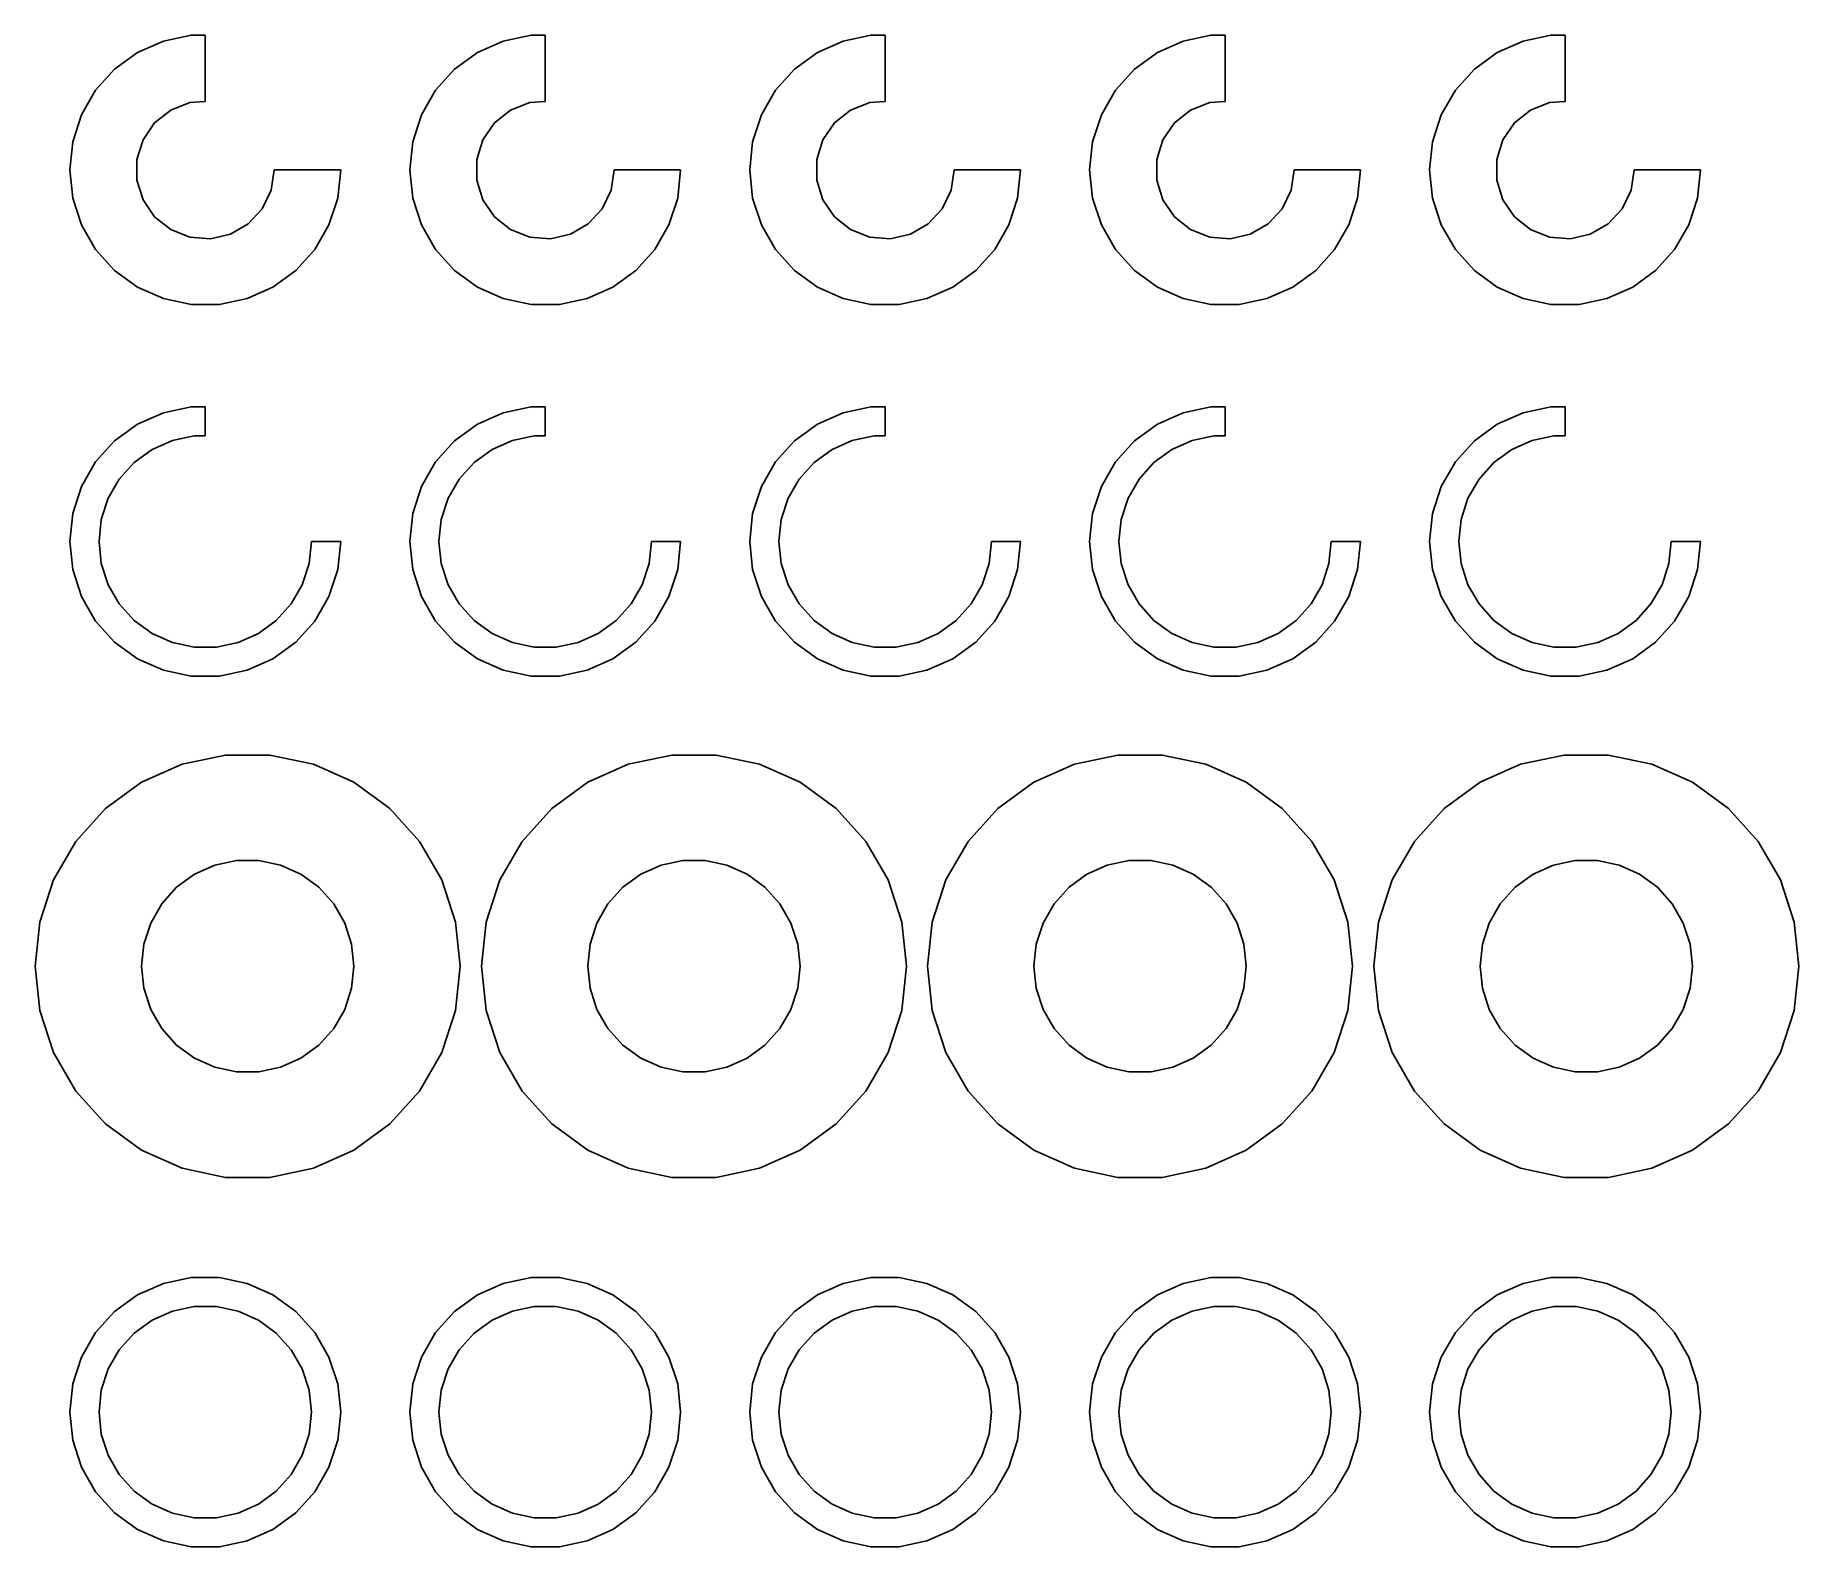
# Model space of a CAD drawing. Header units: metres. Extents: x -16 to 150, y 5 to 148.
import ezdxf

# ---------------------------------------------------------------- set-up
doc = ezdxf.new("R2010")
doc.units = ezdxf.units.M

msp = doc.modelspace()

# ---------------------------------------------------------------- linework, layer by layer
for p, q in [((-3.93997, 147.126), (-6.375, 146.042)), ((-1.33274, 147.68), (-3.93997, 147.126)), ((0, 147.68), (-1.33274, 147.68)), ((0, 141.445), (0, 147.68)), ((28.06, 147.126), (25.625, 146.042)), ((30.6673, 147.68), (28.06, 147.126)), ((32, 147.68), (30.6673, 147.68)), ((32, 141.445), (32, 147.68)), ((60.06, 147.126), (57.625, 146.042)), ((62.6673, 147.68), (60.06, 147.126)), ((64, 147.68), (62.6673, 147.68)), ((64, 141.445), (64, 147.68)), ((92.06, 147.126), (89.625, 146.042)), ((94.6673, 147.68), (92.06, 147.126)), ((96, 147.68), (94.6673, 147.68)), ((96, 141.445), (96, 147.68)), ((124.06, 147.126), (121.625, 146.042)), ((126.667, 147.68), (124.06, 147.126)), ((128, 147.68), (126.667, 147.68)), ((128, 141.445), (128, 147.68)), ((-8.53141, 144.475), (-10.315, 142.494)), ((-6.375, 146.042), (-8.53141, 144.475)), ((23.4686, 144.475), (21.685, 142.494)), ((25.625, 146.042), (23.4686, 144.475)), ((55.4686, 144.475), (53.685, 142.494)), ((57.625, 146.042), (55.4686, 144.475)), ((87.4686, 144.475), (85.685, 142.494)), ((89.625, 146.042), (87.4686, 144.475)), ((119.469, 144.475), (117.685, 142.494)), ((121.625, 146.042), (119.469, 144.475)), ((-10.315, 142.494), (-11.6477, 140.186)), ((-3.25, 140.629), (-1.44639, 141.337)), ((-1.44639, 141.337), (0, 141.445)), ((21.685, 142.494), (20.3523, 140.186)), ((28.75, 140.629), (30.5536, 141.337)), ((30.5536, 141.337), (32, 141.445)), ((53.685, 142.494), (52.3523, 140.186)), ((60.75, 140.629), (62.5536, 141.337)), ((62.5536, 141.337), (64, 141.445)), ((85.685, 142.494), (84.3523, 140.186)), ((92.75, 140.629), (94.5536, 141.337)), ((94.5536, 141.337), (96, 141.445)), ((117.685, 142.494), (116.352, 140.186)), ((124.75, 140.629), (126.554, 141.337)), ((126.554, 141.337), (128, 141.445)), ((-11.6477, 140.186), (-12.4714, 137.651)), ((-4.76484, 139.421), (-3.25, 140.629)), ((20.3523, 140.186), (19.5286, 137.651)), ((27.2352, 139.421), (28.75, 140.629)), ((52.3523, 140.186), (51.5286, 137.651)), ((59.2352, 139.421), (60.75, 140.629)), ((84.3523, 140.186), (83.5286, 137.651)), ((91.2352, 139.421), (92.75, 140.629)), ((116.352, 140.186), (115.529, 137.651)), ((123.235, 139.421), (124.75, 140.629)), ((-6.4274, 135.969), (-5.8563, 137.82)), ((-5.8563, 137.82), (-4.76484, 139.421)), ((25.5726, 135.969), (26.1437, 137.82)), ((26.1437, 137.82), (27.2352, 139.421)), ((57.5726, 135.969), (58.1437, 137.82)), ((58.1437, 137.82), (59.2352, 139.421)), ((89.5726, 135.969), (90.1437, 137.82)), ((90.1437, 137.82), (91.2352, 139.421)), ((121.573, 135.969), (122.144, 137.82)), ((122.144, 137.82), (123.235, 139.421)), ((-12.4714, 137.651), (-12.75, 135)), ((19.5286, 137.651), (19.25, 135)), ((51.5286, 137.651), (51.25, 135)), ((83.5286, 137.651), (83.25, 135)), ((115.529, 137.651), (115.25, 135)), ((-12.75, 135), (-12.4714, 132.349)), ((-6.4274, 134.031), (-6.4274, 135.969)), ((6.5, 135), (6.21122, 133.084)), ((12.75, 135), (6.5, 135)), ((12.4714, 132.349), (12.75, 135)), ((19.25, 135), (19.5286, 132.349)), ((25.5726, 134.031), (25.5726, 135.969)), ((38.5, 135), (38.2112, 133.084)), ((44.75, 135), (38.5, 135)), ((44.4714, 132.349), (44.75, 135)), ((51.25, 135), (51.5286, 132.349)), ((57.5726, 134.031), (57.5726, 135.969)), ((70.5, 135), (70.2112, 133.084)), ((76.75, 135), (70.5, 135)), ((76.4714, 132.349), (76.75, 135)), ((83.25, 135), (83.5286, 132.349)), ((89.5726, 134.031), (89.5726, 135.969)), ((102.5, 135), (102.211, 133.084)), ((108.75, 135), (102.5, 135)), ((108.471, 132.349), (108.75, 135)), ((115.25, 135), (115.529, 132.349)), ((121.573, 134.031), (121.573, 135.969)), ((134.5, 135), (134.211, 133.084)), ((140.75, 135), (134.5, 135)), ((140.471, 132.349), (140.75, 135)), ((-5.8563, 132.18), (-6.4274, 134.031)), ((6.21122, 133.084), (5.37055, 131.338)), ((26.1437, 132.18), (25.5726, 134.031)), ((38.2112, 133.084), (37.3706, 131.338)), ((58.1437, 132.18), (57.5726, 134.031)), ((70.2112, 133.084), (69.3706, 131.338)), ((90.1437, 132.18), (89.5726, 134.031)), ((102.211, 133.084), (101.371, 131.338)), ((122.144, 132.18), (121.573, 134.031)), ((134.211, 133.084), (133.371, 131.338)), ((-12.4714, 132.349), (-11.6477, 129.814)), ((-4.76484, 130.579), (-5.8563, 132.18)), ((5.37055, 131.338), (4.05268, 129.918)), ((11.6477, 129.814), (12.4714, 132.349)), ((19.5286, 132.349), (20.3523, 129.814)), ((27.2352, 130.579), (26.1437, 132.18)), ((37.3706, 131.338), (36.0527, 129.918)), ((43.6477, 129.814), (44.4714, 132.349)), ((51.5286, 132.349), (52.3523, 129.814)), ((59.2352, 130.579), (58.1437, 132.18)), ((69.3706, 131.338), (68.0527, 129.918)), ((75.6477, 129.814), (76.4714, 132.349)), ((83.5286, 132.349), (84.3523, 129.814)), ((91.2352, 130.579), (90.1437, 132.18)), ((101.371, 131.338), (100.053, 129.918)), ((107.648, 129.814), (108.471, 132.349)), ((115.529, 132.349), (116.352, 129.814)), ((123.235, 130.579), (122.144, 132.18)), ((133.371, 131.338), (132.053, 129.918)), ((139.648, 129.814), (140.471, 132.349)), ((-11.6477, 129.814), (-10.315, 127.506)), ((-3.25, 129.371), (-4.76484, 130.579)), ((4.05268, 129.918), (2.37472, 128.949)), ((10.315, 127.506), (11.6477, 129.814)), ((20.3523, 129.814), (21.685, 127.506)), ((28.75, 129.371), (27.2352, 130.579)), ((36.0527, 129.918), (34.3747, 128.949)), ((42.315, 127.506), (43.6477, 129.814)), ((52.3523, 129.814), (53.685, 127.506)), ((60.75, 129.371), (59.2352, 130.579)), ((68.0527, 129.918), (66.3747, 128.949)), ((74.315, 127.506), (75.6477, 129.814)), ((84.3523, 129.814), (85.685, 127.506)), ((92.75, 129.371), (91.2352, 130.579)), ((100.053, 129.918), (98.3747, 128.949)), ((106.315, 127.506), (107.648, 129.814)), ((116.352, 129.814), (117.685, 127.506)), ((124.75, 129.371), (123.235, 130.579)), ((132.053, 129.918), (130.375, 128.949)), ((138.315, 127.506), (139.648, 129.814)), ((-1.44639, 128.663), (-3.25, 129.371)), ((0.48574, 128.518), (-1.44639, 128.663)), ((2.37472, 128.949), (0.48574, 128.518)), ((30.5536, 128.663), (28.75, 129.371)), ((32.4857, 128.518), (30.5536, 128.663)), ((34.3747, 128.949), (32.4857, 128.518)), ((62.5536, 128.663), (60.75, 129.371)), ((64.4857, 128.518), (62.5536, 128.663)), ((66.3747, 128.949), (64.4857, 128.518)), ((94.5536, 128.663), (92.75, 129.371)), ((96.4857, 128.518), (94.5536, 128.663)), ((98.3747, 128.949), (96.4857, 128.518)), ((126.554, 128.663), (124.75, 129.371)), ((128.486, 128.518), (126.554, 128.663)), ((130.375, 128.949), (128.486, 128.518)), ((-10.315, 127.506), (-8.53141, 125.525)), ((8.53141, 125.525), (10.315, 127.506)), ((21.685, 127.506), (23.4686, 125.525)), ((40.5314, 125.525), (42.315, 127.506)), ((53.685, 127.506), (55.4686, 125.525)), ((72.5314, 125.525), (74.315, 127.506)), ((85.685, 127.506), (87.4686, 125.525)), ((104.531, 125.525), (106.315, 127.506)), ((117.685, 127.506), (119.469, 125.525)), ((136.531, 125.525), (138.315, 127.506)), ((-8.53141, 125.525), (-6.375, 123.958)), ((6.375, 123.958), (8.53141, 125.525)), ((23.4686, 125.525), (25.625, 123.958)), ((38.375, 123.958), (40.5314, 125.525)), ((55.4686, 125.525), (57.625, 123.958)), ((70.375, 123.958), (72.5314, 125.525)), ((87.4686, 125.525), (89.625, 123.958)), ((102.375, 123.958), (104.531, 125.525)), ((119.469, 125.525), (121.625, 123.958)), ((134.375, 123.958), (136.531, 125.525)), ((-6.375, 123.958), (-3.93997, 122.874)), ((-3.93997, 122.874), (-1.33274, 122.32)), ((1.33274, 122.32), (3.93997, 122.874)), ((3.93997, 122.874), (6.375, 123.958)), ((25.625, 123.958), (28.06, 122.874)), ((28.06, 122.874), (30.6673, 122.32)), ((33.3327, 122.32), (35.94, 122.874)), ((35.94, 122.874), (38.375, 123.958)), ((57.625, 123.958), (60.06, 122.874)), ((60.06, 122.874), (62.6673, 122.32)), ((65.3327, 122.32), (67.94, 122.874)), ((67.94, 122.874), (70.375, 123.958)), ((89.625, 123.958), (92.06, 122.874)), ((92.06, 122.874), (94.6673, 122.32)), ((97.3327, 122.32), (99.94, 122.874)), ((99.94, 122.874), (102.375, 123.958)), ((121.625, 123.958), (124.06, 122.874)), ((124.06, 122.874), (126.667, 122.32)), ((129.333, 122.32), (131.94, 122.874)), ((131.94, 122.874), (134.375, 123.958)), ((-1.33274, 122.32), (1.33274, 122.32)), ((30.6673, 122.32), (33.3327, 122.32)), ((62.6673, 122.32), (65.3327, 122.32)), ((94.6673, 122.32), (97.3327, 122.32)), ((126.667, 122.32), (129.333, 122.32)), ((-3.93997, 112.126), (-6.375, 111.042)), ((-1.33274, 112.68), (-3.93997, 112.126)), ((0, 112.68), (-1.33274, 112.68)), ((0, 109.945), (0, 112.68)), ((28.06, 112.126), (25.625, 111.042)), ((30.6673, 112.68), (28.06, 112.126)), ((32, 112.68), (30.6673, 112.68)), ((32, 109.945), (32, 112.68)), ((60.06, 112.126), (57.625, 111.042)), ((62.6673, 112.68), (60.06, 112.126)), ((64, 112.68), (62.6673, 112.68)), ((64, 109.945), (64, 112.68)), ((92.06, 112.126), (89.625, 111.042)), ((94.6673, 112.68), (92.06, 112.126)), ((96, 112.68), (94.6673, 112.68)), ((96, 109.945), (96, 112.68)), ((124.06, 112.126), (121.625, 111.042)), ((126.667, 112.68), (124.06, 112.126)), ((128, 112.68), (126.667, 112.68)), ((128, 109.945), (128, 112.68)), ((-6.375, 111.042), (-8.53141, 109.475)), ((-3.09017, 109.511), (-1.04528, 109.945)), ((-1.04528, 109.945), (0, 109.945)), ((25.625, 111.042), (23.4686, 109.475)), ((28.9098, 109.511), (30.9547, 109.945)), ((30.9547, 109.945), (32, 109.945)), ((57.625, 111.042), (55.4686, 109.475)), ((60.9098, 109.511), (62.9547, 109.945)), ((62.9547, 109.945), (64, 109.945)), ((89.625, 111.042), (87.4686, 109.475)), ((92.9098, 109.511), (94.9547, 109.945)), ((94.9547, 109.945), (96, 109.945)), ((121.625, 111.042), (119.469, 109.475)), ((124.91, 109.511), (126.955, 109.945)), ((126.955, 109.945), (128, 109.945)), ((-8.53141, 109.475), (-10.315, 107.494)), ((-6.69131, 107.431), (-5, 108.66)), ((-5, 108.66), (-3.09017, 109.511)), ((23.4686, 109.475), (21.685, 107.494)), ((25.3087, 107.431), (27, 108.66)), ((27, 108.66), (28.9098, 109.511)), ((55.4686, 109.475), (53.685, 107.494)), ((57.3087, 107.431), (59, 108.66)), ((59, 108.66), (60.9098, 109.511)), ((87.4686, 109.475), (85.685, 107.494)), ((89.3087, 107.431), (91, 108.66)), ((91, 108.66), (92.9098, 109.511)), ((119.469, 109.475), (117.685, 107.494)), ((121.309, 107.431), (123, 108.66)), ((123, 108.66), (124.91, 109.511)), ((-10.315, 107.494), (-11.6477, 105.186)), ((-8.09017, 105.878), (-6.69131, 107.431)), ((21.685, 107.494), (20.3523, 105.186)), ((23.9098, 105.878), (25.3087, 107.431)), ((53.685, 107.494), (52.3523, 105.186)), ((55.9098, 105.878), (57.3087, 107.431)), ((85.685, 107.494), (84.3523, 105.186)), ((87.9098, 105.878), (89.3087, 107.431)), ((117.685, 107.494), (116.352, 105.186)), ((119.91, 105.878), (121.309, 107.431)), ((-11.6477, 105.186), (-12.4714, 102.651)), ((-9.13545, 104.067), (-8.09017, 105.878)), ((20.3523, 105.186), (19.5286, 102.651)), ((22.8645, 104.067), (23.9098, 105.878)), ((52.3523, 105.186), (51.5286, 102.651)), ((54.8645, 104.067), (55.9098, 105.878)), ((84.3523, 105.186), (83.5286, 102.651)), ((86.8645, 104.067), (87.9098, 105.878)), ((116.352, 105.186), (115.529, 102.651)), ((118.865, 104.067), (119.91, 105.878)), ((-9.78148, 102.079), (-9.13545, 104.067)), ((22.2185, 102.079), (22.8645, 104.067)), ((54.2185, 102.079), (54.8645, 104.067)), ((86.2185, 102.079), (86.8645, 104.067)), ((118.219, 102.079), (118.865, 104.067)), ((-12.4714, 102.651), (-12.75, 100)), ((-10, 100), (-9.78148, 102.079)), ((19.5286, 102.651), (19.25, 100)), ((22, 100), (22.2185, 102.079)), ((51.5286, 102.651), (51.25, 100)), ((54, 100), (54.2185, 102.079)), ((83.5286, 102.651), (83.25, 100)), ((86, 100), (86.2185, 102.079)), ((115.529, 102.651), (115.25, 100)), ((118, 100), (118.219, 102.079)), ((-12.75, 100), (-12.4714, 97.3491)), ((-9.78148, 97.9209), (-10, 100)), ((10, 100), (9.78148, 97.9209)), ((12.75, 100), (10, 100)), ((12.4714, 97.3491), (12.75, 100)), ((19.25, 100), (19.5286, 97.3491)), ((22.2185, 97.9209), (22, 100)), ((42, 100), (41.7815, 97.9209)), ((44.75, 100), (42, 100)), ((44.4714, 97.3491), (44.75, 100)), ((51.25, 100), (51.5286, 97.3491)), ((54.2185, 97.9209), (54, 100)), ((74, 100), (73.7815, 97.9209)), ((76.75, 100), (74, 100)), ((76.4714, 97.3491), (76.75, 100)), ((83.25, 100), (83.5286, 97.3491)), ((86.2185, 97.9209), (86, 100)), ((106, 100), (105.781, 97.9209)), ((108.75, 100), (106, 100)), ((108.471, 97.3491), (108.75, 100)), ((115.25, 100), (115.529, 97.3491)), ((118.219, 97.9209), (118, 100)), ((138, 100), (137.781, 97.9209)), ((140.75, 100), (138, 100)), ((140.471, 97.3491), (140.75, 100)), ((-12.4714, 97.3491), (-11.6477, 94.8141)), ((-9.13545, 95.9326), (-9.78148, 97.9209)), ((9.78148, 97.9209), (9.13545, 95.9326)), ((11.6477, 94.8141), (12.4714, 97.3491)), ((19.5286, 97.3491), (20.3523, 94.8141)), ((22.8645, 95.9326), (22.2185, 97.9209)), ((41.7815, 97.9209), (41.1355, 95.9326)), ((43.6477, 94.8141), (44.4714, 97.3491)), ((51.5286, 97.3491), (52.3523, 94.8141)), ((54.8645, 95.9326), (54.2185, 97.9209)), ((73.7815, 97.9209), (73.1355, 95.9326)), ((75.6477, 94.8141), (76.4714, 97.3491)), ((83.5286, 97.3491), (84.3523, 94.8141)), ((86.8645, 95.9326), (86.2185, 97.9209)), ((105.781, 97.9209), (105.135, 95.9326)), ((107.648, 94.8141), (108.471, 97.3491)), ((115.529, 97.3491), (116.352, 94.8141)), ((118.865, 95.9326), (118.219, 97.9209)), ((137.781, 97.9209), (137.135, 95.9326)), ((139.648, 94.8141), (140.471, 97.3491)), ((-11.6477, 94.8141), (-10.315, 92.5057)), ((-8.09017, 94.1221), (-9.13545, 95.9326)), ((9.13545, 95.9326), (8.09017, 94.1221)), ((10.315, 92.5057), (11.6477, 94.8141)), ((20.3523, 94.8141), (21.685, 92.5057)), ((23.9098, 94.1221), (22.8645, 95.9326)), ((41.1355, 95.9326), (40.0902, 94.1221)), ((42.315, 92.5057), (43.6477, 94.8141)), ((52.3523, 94.8141), (53.685, 92.5057)), ((55.9098, 94.1221), (54.8645, 95.9326)), ((73.1355, 95.9326), (72.0902, 94.1221)), ((74.315, 92.5057), (75.6477, 94.8141)), ((84.3523, 94.8141), (85.685, 92.5057)), ((87.9098, 94.1221), (86.8645, 95.9326)), ((105.135, 95.9326), (104.09, 94.1221)), ((106.315, 92.5057), (107.648, 94.8141)), ((116.352, 94.8141), (117.685, 92.5057)), ((119.91, 94.1221), (118.865, 95.9326)), ((137.135, 95.9326), (136.09, 94.1221)), ((138.315, 92.5057), (139.648, 94.8141)), ((-6.69131, 92.5686), (-8.09017, 94.1221)), ((8.09017, 94.1221), (6.69131, 92.5686)), ((25.3087, 92.5686), (23.9098, 94.1221)), ((40.0902, 94.1221), (38.6913, 92.5686)), ((57.3087, 92.5686), (55.9098, 94.1221)), ((72.0902, 94.1221), (70.6913, 92.5686)), ((89.3087, 92.5686), (87.9098, 94.1221)), ((104.09, 94.1221), (102.691, 92.5686)), ((121.309, 92.5686), (119.91, 94.1221)), ((136.09, 94.1221), (134.691, 92.5686)), ((-10.315, 92.5057), (-8.53141, 90.5249)), ((-5, 91.3397), (-6.69131, 92.5686)), ((-3.09017, 90.4894), (-5, 91.3397)), ((5, 91.3397), (3.09017, 90.4894)), ((6.69131, 92.5686), (5, 91.3397)), ((8.53141, 90.5249), (10.315, 92.5057)), ((21.685, 92.5057), (23.4686, 90.5249)), ((27, 91.3397), (25.3087, 92.5686)), ((28.9098, 90.4894), (27, 91.3397)), ((37, 91.3397), (35.0902, 90.4894)), ((38.6913, 92.5686), (37, 91.3397)), ((40.5314, 90.5249), (42.315, 92.5057)), ((53.685, 92.5057), (55.4686, 90.5249)), ((59, 91.3397), (57.3087, 92.5686)), ((60.9098, 90.4894), (59, 91.3397)), ((69, 91.3397), (67.0902, 90.4894)), ((70.6913, 92.5686), (69, 91.3397)), ((72.5314, 90.5249), (74.315, 92.5057)), ((85.685, 92.5057), (87.4686, 90.5249)), ((91, 91.3397), (89.3087, 92.5686)), ((92.9098, 90.4894), (91, 91.3397)), ((101, 91.3397), (99.0902, 90.4894)), ((102.691, 92.5686), (101, 91.3397)), ((104.531, 90.5249), (106.315, 92.5057)), ((117.685, 92.5057), (119.469, 90.5249)), ((123, 91.3397), (121.309, 92.5686)), ((124.91, 90.4894), (123, 91.3397)), ((133, 91.3397), (131.09, 90.4894)), ((134.691, 92.5686), (133, 91.3397)), ((136.531, 90.5249), (138.315, 92.5057)), ((-8.53141, 90.5249), (-6.375, 88.9582)), ((-1.04528, 90.0548), (-3.09017, 90.4894)), ((1.04528, 90.0548), (-1.04528, 90.0548)), ((3.09017, 90.4894), (1.04528, 90.0548)), ((6.375, 88.9582), (8.53141, 90.5249)), ((23.4686, 90.5249), (25.625, 88.9582)), ((30.9547, 90.0548), (28.9098, 90.4894)), ((33.0453, 90.0548), (30.9547, 90.0548)), ((35.0902, 90.4894), (33.0453, 90.0548)), ((38.375, 88.9582), (40.5314, 90.5249)), ((55.4686, 90.5249), (57.625, 88.9582)), ((62.9547, 90.0548), (60.9098, 90.4894)), ((65.0453, 90.0548), (62.9547, 90.0548)), ((67.0902, 90.4894), (65.0453, 90.0548)), ((70.375, 88.9582), (72.5314, 90.5249)), ((87.4686, 90.5249), (89.625, 88.9582)), ((94.9547, 90.0548), (92.9098, 90.4894)), ((97.0453, 90.0548), (94.9547, 90.0548)), ((99.0902, 90.4894), (97.0453, 90.0548)), ((102.375, 88.9582), (104.531, 90.5249)), ((119.469, 90.5249), (121.625, 88.9582)), ((126.955, 90.0548), (124.91, 90.4894)), ((129.045, 90.0548), (126.955, 90.0548)), ((131.09, 90.4894), (129.045, 90.0548)), ((134.375, 88.9582), (136.531, 90.5249)), ((-6.375, 88.9582), (-3.93997, 87.874)), ((3.93997, 87.874), (6.375, 88.9582)), ((25.625, 88.9582), (28.06, 87.874)), ((35.94, 87.874), (38.375, 88.9582)), ((57.625, 88.9582), (60.06, 87.874)), ((67.94, 87.874), (70.375, 88.9582)), ((89.625, 88.9582), (92.06, 87.874)), ((99.94, 87.874), (102.375, 88.9582)), ((121.625, 88.9582), (124.06, 87.874)), ((131.94, 87.874), (134.375, 88.9582)), ((-3.93997, 87.874), (-1.33274, 87.3198)), ((-1.33274, 87.3198), (1.33274, 87.3198)), ((1.33274, 87.3198), (3.93997, 87.874)), ((28.06, 87.874), (30.6673, 87.3198)), ((30.6673, 87.3198), (33.3327, 87.3198)), ((33.3327, 87.3198), (35.94, 87.874)), ((60.06, 87.874), (62.6673, 87.3198)), ((62.6673, 87.3198), (65.3327, 87.3198)), ((65.3327, 87.3198), (67.94, 87.874)), ((92.06, 87.874), (94.6673, 87.3198)), ((94.6673, 87.3198), (97.3327, 87.3198)), ((97.3327, 87.3198), (99.94, 87.874)), ((124.06, 87.874), (126.667, 87.3198)), ((126.667, 87.3198), (129.333, 87.3198)), ((129.333, 87.3198), (131.94, 87.874)), ((1.90943, 79.8904), (-2.18034, 79.0211)), ((6.09057, 79.8904), (1.90943, 79.8904)), ((10.1803, 79.0211), (6.09057, 79.8904)), ((43.9094, 79.8904), (39.8197, 79.0211)), ((48.0906, 79.8904), (43.9094, 79.8904)), ((52.1803, 79.0211), (48.0906, 79.8904)), ((85.9094, 79.8904), (81.8197, 79.0211)), ((90.0906, 79.8904), (85.9094, 79.8904)), ((94.1803, 79.0211), (90.0906, 79.8904)), ((127.909, 79.8904), (123.82, 79.0211)), ((132.091, 79.8904), (127.909, 79.8904)), ((136.18, 79.0211), (132.091, 79.8904)), ((-2.18034, 79.0211), (-6, 77.3205)), ((14, 77.3205), (10.1803, 79.0211)), ((39.8197, 79.0211), (36, 77.3205)), ((56, 77.3205), (52.1803, 79.0211)), ((81.8197, 79.0211), (78, 77.3205)), ((98, 77.3205), (94.1803, 79.0211)), ((123.82, 79.0211), (120, 77.3205)), ((140, 77.3205), (136.18, 79.0211)), ((-6, 77.3205), (-9.38261, 74.8629)), ((17.3826, 74.8629), (14, 77.3205)), ((36, 77.3205), (32.6174, 74.8629)), ((59.3826, 74.8629), (56, 77.3205)), ((78, 77.3205), (74.6174, 74.8629)), ((101.383, 74.8629), (98, 77.3205)), ((120, 77.3205), (116.617, 74.8629)), ((143.383, 74.8629), (140, 77.3205)), ((-9.38261, 74.8629), (-12.1803, 71.7557)), ((20.1803, 71.7557), (17.3826, 74.8629)), ((32.6174, 74.8629), (29.8197, 71.7557)), ((62.1803, 71.7557), (59.3826, 74.8629)), ((74.6174, 74.8629), (71.8197, 71.7557)), ((104.18, 71.7557), (101.383, 74.8629)), ((116.617, 74.8629), (113.82, 71.7557)), ((146.18, 71.7557), (143.383, 74.8629)), ((-12.1803, 71.7557), (-14.2709, 68.1347)), ((22.2709, 68.1347), (20.1803, 71.7557)), ((29.8197, 71.7557), (27.7291, 68.1347)), ((64.2709, 68.1347), (62.1803, 71.7557)), ((71.8197, 71.7557), (69.7291, 68.1347)), ((106.271, 68.1347), (104.18, 71.7557)), ((113.82, 71.7557), (111.729, 68.1347)), ((148.271, 68.1347), (146.18, 71.7557)), ((0.90983, 69.5106), (2.95472, 69.9452)), ((2.95472, 69.9452), (5.04528, 69.9452)), ((5.04528, 69.9452), (7.09017, 69.5106)), ((42.9098, 69.5106), (44.9547, 69.9452)), ((44.9547, 69.9452), (47.0453, 69.9452)), ((47.0453, 69.9452), (49.0902, 69.5106)), ((84.9098, 69.5106), (86.9547, 69.9452)), ((86.9547, 69.9452), (89.0453, 69.9452)), ((89.0453, 69.9452), (91.0902, 69.5106)), ((126.91, 69.5106), (128.955, 69.9452)), ((128.955, 69.9452), (131.045, 69.9452)), ((131.045, 69.9452), (133.09, 69.5106)), ((-14.2709, 68.1347), (-15.563, 64.1582)), ((-2.69131, 67.4314), (-1, 68.6603)), ((-1, 68.6603), (0.90983, 69.5106)), ((7.09017, 69.5106), (9, 68.6603)), ((9, 68.6603), (10.6913, 67.4314)), ((23.563, 64.1582), (22.2709, 68.1347)), ((27.7291, 68.1347), (26.437, 64.1582)), ((39.3087, 67.4314), (41, 68.6603)), ((41, 68.6603), (42.9098, 69.5106)), ((49.0902, 69.5106), (51, 68.6603)), ((51, 68.6603), (52.6913, 67.4314)), ((65.563, 64.1582), (64.2709, 68.1347)), ((69.7291, 68.1347), (68.437, 64.1582)), ((81.3087, 67.4314), (83, 68.6603)), ((83, 68.6603), (84.9098, 69.5106)), ((91.0902, 69.5106), (93, 68.6603)), ((93, 68.6603), (94.6913, 67.4314)), ((107.563, 64.1582), (106.271, 68.1347)), ((111.729, 68.1347), (110.437, 64.1582)), ((123.309, 67.4314), (125, 68.6603)), ((125, 68.6603), (126.91, 69.5106)), ((133.09, 69.5106), (135, 68.6603)), ((135, 68.6603), (136.691, 67.4314)), ((149.563, 64.1582), (148.271, 68.1347)), ((-4.09017, 65.8779), (-2.69131, 67.4314)), ((10.6913, 67.4314), (12.0902, 65.8779)), ((37.9098, 65.8779), (39.3087, 67.4314)), ((52.6913, 67.4314), (54.0902, 65.8779)), ((79.9098, 65.8779), (81.3087, 67.4314)), ((94.6913, 67.4314), (96.0902, 65.8779)), ((121.91, 65.8779), (123.309, 67.4314)), ((136.691, 67.4314), (138.09, 65.8779)), ((-5.13545, 64.0674), (-4.09017, 65.8779)), ((12.0902, 65.8779), (13.1355, 64.0674)), ((36.8645, 64.0674), (37.9098, 65.8779)), ((54.0902, 65.8779), (55.1355, 64.0674)), ((78.8645, 64.0674), (79.9098, 65.8779)), ((96.0902, 65.8779), (97.1355, 64.0674)), ((120.865, 64.0674), (121.91, 65.8779)), ((138.09, 65.8779), (139.135, 64.0674)), ((-15.563, 64.1582), (-16, 60)), ((-5.78148, 62.0791), (-5.13545, 64.0674)), ((13.1355, 64.0674), (13.7815, 62.0791)), ((24, 60), (23.563, 64.1582)), ((26.437, 64.1582), (26, 60)), ((36.2185, 62.0791), (36.8645, 64.0674)), ((55.1355, 64.0674), (55.7815, 62.0791)), ((66, 60), (65.563, 64.1582)), ((68.437, 64.1582), (68, 60)), ((78.2185, 62.0791), (78.8645, 64.0674)), ((97.1355, 64.0674), (97.7815, 62.0791)), ((108, 60), (107.563, 64.1582)), ((110.437, 64.1582), (110, 60)), ((120.219, 62.0791), (120.865, 64.0674)), ((139.135, 64.0674), (139.781, 62.0791)), ((150, 60), (149.563, 64.1582)), ((-6, 60), (-5.78148, 62.0791)), ((13.7815, 62.0791), (14, 60)), ((36, 60), (36.2185, 62.0791)), ((55.7815, 62.0791), (56, 60)), ((78, 60), (78.2185, 62.0791)), ((97.7815, 62.0791), (98, 60)), ((120, 60), (120.219, 62.0791)), ((139.781, 62.0791), (140, 60)), ((-16, 60), (-15.563, 55.8418)), ((-5.78148, 57.9209), (-6, 60)), ((14, 60), (13.7815, 57.9209)), ((23.563, 55.8418), (24, 60)), ((26, 60), (26.437, 55.8418)), ((36.2185, 57.9209), (36, 60)), ((56, 60), (55.7815, 57.9209)), ((65.563, 55.8418), (66, 60)), ((68, 60), (68.437, 55.8418)), ((78.2185, 57.9209), (78, 60)), ((98, 60), (97.7815, 57.9209)), ((107.563, 55.8418), (108, 60)), ((110, 60), (110.437, 55.8418)), ((120.219, 57.9209), (120, 60)), ((140, 60), (139.781, 57.9209)), ((149.563, 55.8418), (150, 60)), ((-5.13545, 55.9326), (-5.78148, 57.9209)), ((13.7815, 57.9209), (13.1355, 55.9326)), ((36.8645, 55.9326), (36.2185, 57.9209)), ((55.7815, 57.9209), (55.1355, 55.9326)), ((78.8645, 55.9326), (78.2185, 57.9209)), ((97.7815, 57.9209), (97.1355, 55.9326)), ((120.865, 55.9326), (120.219, 57.9209)), ((139.781, 57.9209), (139.135, 55.9326)), ((-15.563, 55.8418), (-14.2709, 51.8653)), ((-4.09017, 54.1221), (-5.13545, 55.9326)), ((13.1355, 55.9326), (12.0902, 54.1221)), ((22.2709, 51.8653), (23.563, 55.8418)), ((26.437, 55.8418), (27.7291, 51.8653)), ((37.9098, 54.1221), (36.8645, 55.9326)), ((55.1355, 55.9326), (54.0902, 54.1221)), ((64.2709, 51.8653), (65.563, 55.8418)), ((68.437, 55.8418), (69.7291, 51.8653)), ((79.9098, 54.1221), (78.8645, 55.9326)), ((97.1355, 55.9326), (96.0902, 54.1221)), ((106.271, 51.8653), (107.563, 55.8418)), ((110.437, 55.8418), (111.729, 51.8653)), ((121.91, 54.1221), (120.865, 55.9326)), ((139.135, 55.9326), (138.09, 54.1221)), ((148.271, 51.8653), (149.563, 55.8418)), ((-2.69131, 52.5686), (-4.09017, 54.1221)), ((12.0902, 54.1221), (10.6913, 52.5686)), ((39.3087, 52.5686), (37.9098, 54.1221)), ((54.0902, 54.1221), (52.6913, 52.5686)), ((81.3087, 52.5686), (79.9098, 54.1221)), ((96.0902, 54.1221), (94.6913, 52.5686)), ((123.309, 52.5686), (121.91, 54.1221)), ((138.09, 54.1221), (136.691, 52.5686)), ((-14.2709, 51.8653), (-12.1803, 48.2443)), ((-1, 51.3397), (-2.69131, 52.5686)), ((10.6913, 52.5686), (9, 51.3397)), ((20.1803, 48.2443), (22.2709, 51.8653)), ((27.7291, 51.8653), (29.8197, 48.2443)), ((41, 51.3397), (39.3087, 52.5686)), ((52.6913, 52.5686), (51, 51.3397)), ((62.1803, 48.2443), (64.2709, 51.8653)), ((69.7291, 51.8653), (71.8197, 48.2443)), ((83, 51.3397), (81.3087, 52.5686)), ((94.6913, 52.5686), (93, 51.3397)), ((104.18, 48.2443), (106.271, 51.8653)), ((111.729, 51.8653), (113.82, 48.2443)), ((125, 51.3397), (123.309, 52.5686)), ((136.691, 52.5686), (135, 51.3397)), ((146.18, 48.2443), (148.271, 51.8653)), ((0.90983, 50.4894), (-1, 51.3397)), ((2.95472, 50.0548), (0.90983, 50.4894)), ((5.04528, 50.0548), (2.95472, 50.0548)), ((7.09017, 50.4894), (5.04528, 50.0548)), ((9, 51.3397), (7.09017, 50.4894)), ((42.9098, 50.4894), (41, 51.3397)), ((44.9547, 50.0548), (42.9098, 50.4894)), ((47.0453, 50.0548), (44.9547, 50.0548)), ((49.0902, 50.4894), (47.0453, 50.0548)), ((51, 51.3397), (49.0902, 50.4894)), ((84.9098, 50.4894), (83, 51.3397)), ((86.9547, 50.0548), (84.9098, 50.4894)), ((89.0453, 50.0548), (86.9547, 50.0548)), ((91.0902, 50.4894), (89.0453, 50.0548)), ((93, 51.3397), (91.0902, 50.4894)), ((126.91, 50.4894), (125, 51.3397)), ((128.955, 50.0548), (126.91, 50.4894)), ((131.045, 50.0548), (128.955, 50.0548)), ((133.09, 50.4894), (131.045, 50.0548)), ((135, 51.3397), (133.09, 50.4894)), ((-12.1803, 48.2443), (-9.38261, 45.1371)), ((17.3826, 45.1371), (20.1803, 48.2443)), ((29.8197, 48.2443), (32.6174, 45.1371)), ((59.3826, 45.1371), (62.1803, 48.2443)), ((71.8197, 48.2443), (74.6174, 45.1371)), ((101.383, 45.1371), (104.18, 48.2443)), ((113.82, 48.2443), (116.617, 45.1371)), ((143.383, 45.1371), (146.18, 48.2443)), ((-9.38261, 45.1371), (-6, 42.6795)), ((14, 42.6795), (17.3826, 45.1371)), ((32.6174, 45.1371), (36, 42.6795)), ((56, 42.6795), (59.3826, 45.1371)), ((74.6174, 45.1371), (78, 42.6795)), ((98, 42.6795), (101.383, 45.1371)), ((116.617, 45.1371), (120, 42.6795)), ((140, 42.6795), (143.383, 45.1371)), ((-6, 42.6795), (-2.18034, 40.9789)), ((10.1803, 40.9789), (14, 42.6795)), ((36, 42.6795), (39.8197, 40.9789)), ((52.1803, 40.9789), (56, 42.6795)), ((78, 42.6795), (81.8197, 40.9789)), ((94.1803, 40.9789), (98, 42.6795)), ((120, 42.6795), (123.82, 40.9789)), ((136.18, 40.9789), (140, 42.6795)), ((-2.18034, 40.9789), (1.90943, 40.1096)), ((1.90943, 40.1096), (6.09057, 40.1096)), ((6.09057, 40.1096), (10.1803, 40.9789)), ((39.8197, 40.9789), (43.9094, 40.1096)), ((43.9094, 40.1096), (48.0906, 40.1096)), ((48.0906, 40.1096), (52.1803, 40.9789)), ((81.8197, 40.9789), (85.9094, 40.1096)), ((85.9094, 40.1096), (90.0906, 40.1096)), ((90.0906, 40.1096), (94.1803, 40.9789)), ((123.82, 40.9789), (127.909, 40.1096)), ((127.909, 40.1096), (132.091, 40.1096)), ((132.091, 40.1096), (136.18, 40.9789)), ((-3.93997, 30.126), (-6.375, 29.0418)), ((-1.33274, 30.6802), (-3.93997, 30.126)), ((1.33274, 30.6802), (-1.33274, 30.6802)), ((3.93997, 30.126), (1.33274, 30.6802)), ((6.375, 29.0418), (3.93997, 30.126)), ((28.06, 30.126), (25.625, 29.0418)), ((30.6673, 30.6802), (28.06, 30.126)), ((33.3327, 30.6802), (30.6673, 30.6802)), ((35.94, 30.126), (33.3327, 30.6802)), ((38.375, 29.0418), (35.94, 30.126)), ((60.06, 30.126), (57.625, 29.0418)), ((62.6673, 30.6802), (60.06, 30.126)), ((65.3327, 30.6802), (62.6673, 30.6802)), ((67.94, 30.126), (65.3327, 30.6802)), ((70.375, 29.0418), (67.94, 30.126)), ((92.06, 30.126), (89.625, 29.0418)), ((94.6673, 30.6802), (92.06, 30.126)), ((97.3327, 30.6802), (94.6673, 30.6802)), ((99.94, 30.126), (97.3327, 30.6802)), ((102.375, 29.0418), (99.94, 30.126)), ((124.06, 30.126), (121.625, 29.0418)), ((126.667, 30.6802), (124.06, 30.126)), ((129.333, 30.6802), (126.667, 30.6802)), ((131.94, 30.126), (129.333, 30.6802)), ((134.375, 29.0418), (131.94, 30.126)), ((-6.375, 29.0418), (-8.53141, 27.4751)), ((8.53141, 27.4751), (6.375, 29.0418)), ((25.625, 29.0418), (23.4686, 27.4751)), ((40.5314, 27.4751), (38.375, 29.0418)), ((57.625, 29.0418), (55.4686, 27.4751)), ((72.5314, 27.4751), (70.375, 29.0418)), ((89.625, 29.0418), (87.4686, 27.4751)), ((104.531, 27.4751), (102.375, 29.0418)), ((121.625, 29.0418), (119.469, 27.4751)), ((136.531, 27.4751), (134.375, 29.0418)), ((-8.53141, 27.4751), (-10.315, 25.4943)), ((-6.69131, 25.4314), (-5, 26.6603)), ((-5, 26.6603), (-3.09017, 27.5106)), ((-3.09017, 27.5106), (-1.04528, 27.9452)), ((-1.04528, 27.9452), (1.04528, 27.9452)), ((1.04528, 27.9452), (3.09017, 27.5106)), ((3.09017, 27.5106), (5, 26.6603)), ((5, 26.6603), (6.69131, 25.4314)), ((10.315, 25.4943), (8.53141, 27.4751)), ((23.4686, 27.4751), (21.685, 25.4943)), ((25.3087, 25.4314), (27, 26.6603)), ((27, 26.6603), (28.9098, 27.5106)), ((28.9098, 27.5106), (30.9547, 27.9452)), ((30.9547, 27.9452), (33.0453, 27.9452)), ((33.0453, 27.9452), (35.0902, 27.5106)), ((35.0902, 27.5106), (37, 26.6603)), ((37, 26.6603), (38.6913, 25.4314)), ((42.315, 25.4943), (40.5314, 27.4751)), ((55.4686, 27.4751), (53.685, 25.4943)), ((57.3087, 25.4314), (59, 26.6603)), ((59, 26.6603), (60.9098, 27.5106)), ((60.9098, 27.5106), (62.9547, 27.9452)), ((62.9547, 27.9452), (65.0453, 27.9452)), ((65.0453, 27.9452), (67.0902, 27.5106)), ((67.0902, 27.5106), (69, 26.6603)), ((69, 26.6603), (70.6913, 25.4314)), ((74.315, 25.4943), (72.5314, 27.4751)), ((87.4686, 27.4751), (85.685, 25.4943)), ((89.3087, 25.4314), (91, 26.6603)), ((91, 26.6603), (92.9098, 27.5106)), ((92.9098, 27.5106), (94.9547, 27.9452)), ((94.9547, 27.9452), (97.0453, 27.9452)), ((97.0453, 27.9452), (99.0902, 27.5106)), ((99.0902, 27.5106), (101, 26.6603)), ((101, 26.6603), (102.691, 25.4314)), ((106.315, 25.4943), (104.531, 27.4751)), ((119.469, 27.4751), (117.685, 25.4943)), ((121.309, 25.4314), (123, 26.6603)), ((123, 26.6603), (124.91, 27.5106)), ((124.91, 27.5106), (126.955, 27.9452)), ((126.955, 27.9452), (129.045, 27.9452)), ((129.045, 27.9452), (131.09, 27.5106)), ((131.09, 27.5106), (133, 26.6603)), ((133, 26.6603), (134.691, 25.4314)), ((138.315, 25.4943), (136.531, 27.4751)), ((-10.315, 25.4943), (-11.6477, 23.1859)), ((-8.09017, 23.8779), (-6.69131, 25.4314)), ((6.69131, 25.4314), (8.09017, 23.8779)), ((11.6477, 23.1859), (10.315, 25.4943)), ((21.685, 25.4943), (20.3523, 23.1859)), ((23.9098, 23.8779), (25.3087, 25.4314)), ((38.6913, 25.4314), (40.0902, 23.8779)), ((43.6477, 23.1859), (42.315, 25.4943)), ((53.685, 25.4943), (52.3523, 23.1859)), ((55.9098, 23.8779), (57.3087, 25.4314)), ((70.6913, 25.4314), (72.0902, 23.8779)), ((75.6477, 23.1859), (74.315, 25.4943)), ((85.685, 25.4943), (84.3523, 23.1859)), ((87.9098, 23.8779), (89.3087, 25.4314)), ((102.691, 25.4314), (104.09, 23.8779)), ((107.648, 23.1859), (106.315, 25.4943)), ((117.685, 25.4943), (116.352, 23.1859)), ((119.91, 23.8779), (121.309, 25.4314)), ((134.691, 25.4314), (136.09, 23.8779)), ((139.648, 23.1859), (138.315, 25.4943)), ((-9.13545, 22.0674), (-8.09017, 23.8779)), ((8.09017, 23.8779), (9.13545, 22.0674)), ((22.8645, 22.0674), (23.9098, 23.8779)), ((40.0902, 23.8779), (41.1355, 22.0674)), ((54.8645, 22.0674), (55.9098, 23.8779)), ((72.0902, 23.8779), (73.1355, 22.0674)), ((86.8645, 22.0674), (87.9098, 23.8779)), ((104.09, 23.8779), (105.135, 22.0674)), ((118.865, 22.0674), (119.91, 23.8779)), ((136.09, 23.8779), (137.135, 22.0674)), ((-11.6477, 23.1859), (-12.4714, 20.6509)), ((-9.78148, 20.0791), (-9.13545, 22.0674)), ((9.13545, 22.0674), (9.78148, 20.0791)), ((12.4714, 20.6509), (11.6477, 23.1859)), ((20.3523, 23.1859), (19.5286, 20.6509)), ((22.2185, 20.0791), (22.8645, 22.0674)), ((41.1355, 22.0674), (41.7815, 20.0791)), ((44.4714, 20.6509), (43.6477, 23.1859)), ((52.3523, 23.1859), (51.5286, 20.6509)), ((54.2185, 20.0791), (54.8645, 22.0674)), ((73.1355, 22.0674), (73.7815, 20.0791)), ((76.4714, 20.6509), (75.6477, 23.1859)), ((84.3523, 23.1859), (83.5286, 20.6509)), ((86.2185, 20.0791), (86.8645, 22.0674)), ((105.135, 22.0674), (105.781, 20.0791)), ((108.471, 20.6509), (107.648, 23.1859)), ((116.352, 23.1859), (115.529, 20.6509)), ((118.219, 20.0791), (118.865, 22.0674)), ((137.135, 22.0674), (137.781, 20.0791)), ((140.471, 20.6509), (139.648, 23.1859)), ((-12.4714, 20.6509), (-12.75, 18)), ((-10, 18), (-9.78148, 20.0791)), ((9.78148, 20.0791), (10, 18)), ((12.75, 18), (12.4714, 20.6509)), ((19.5286, 20.6509), (19.25, 18)), ((22, 18), (22.2185, 20.0791)), ((41.7815, 20.0791), (42, 18)), ((44.75, 18), (44.4714, 20.6509)), ((51.5286, 20.6509), (51.25, 18)), ((54, 18), (54.2185, 20.0791)), ((73.7815, 20.0791), (74, 18)), ((76.75, 18), (76.4714, 20.6509)), ((83.5286, 20.6509), (83.25, 18)), ((86, 18), (86.2185, 20.0791)), ((105.781, 20.0791), (106, 18)), ((108.75, 18), (108.471, 20.6509)), ((115.529, 20.6509), (115.25, 18)), ((118, 18), (118.219, 20.0791)), ((137.781, 20.0791), (138, 18)), ((140.75, 18), (140.471, 20.6509)), ((-12.75, 18), (-12.4714, 15.3491)), ((-9.78148, 15.9209), (-10, 18)), ((10, 18), (9.78148, 15.9209)), ((12.4714, 15.3491), (12.75, 18)), ((19.25, 18), (19.5286, 15.3491)), ((22.2185, 15.9209), (22, 18)), ((42, 18), (41.7815, 15.9209)), ((44.4714, 15.3491), (44.75, 18)), ((51.25, 18), (51.5286, 15.3491)), ((54.2185, 15.9209), (54, 18)), ((74, 18), (73.7815, 15.9209)), ((76.4714, 15.3491), (76.75, 18)), ((83.25, 18), (83.5286, 15.3491)), ((86.2185, 15.9209), (86, 18)), ((106, 18), (105.781, 15.9209)), ((108.471, 15.3491), (108.75, 18)), ((115.25, 18), (115.529, 15.3491)), ((118.219, 15.9209), (118, 18)), ((138, 18), (137.781, 15.9209)), ((140.471, 15.3491), (140.75, 18)), ((-12.4714, 15.3491), (-11.6477, 12.8141)), ((-9.13545, 13.9326), (-9.78148, 15.9209)), ((9.78148, 15.9209), (9.13545, 13.9326)), ((11.6477, 12.8141), (12.4714, 15.3491)), ((19.5286, 15.3491), (20.3523, 12.8141)), ((22.8645, 13.9326), (22.2185, 15.9209)), ((41.7815, 15.9209), (41.1355, 13.9326)), ((43.6477, 12.8141), (44.4714, 15.3491)), ((51.5286, 15.3491), (52.3523, 12.8141)), ((54.8645, 13.9326), (54.2185, 15.9209)), ((73.7815, 15.9209), (73.1355, 13.9326)), ((75.6477, 12.8141), (76.4714, 15.3491)), ((83.5286, 15.3491), (84.3523, 12.8141)), ((86.8645, 13.9326), (86.2185, 15.9209)), ((105.781, 15.9209), (105.135, 13.9326)), ((107.648, 12.8141), (108.471, 15.3491)), ((115.529, 15.3491), (116.352, 12.8141)), ((118.865, 13.9326), (118.219, 15.9209)), ((137.781, 15.9209), (137.135, 13.9326)), ((139.648, 12.8141), (140.471, 15.3491)), ((-8.09017, 12.1221), (-9.13545, 13.9326)), ((9.13545, 13.9326), (8.09017, 12.1221)), ((23.9098, 12.1221), (22.8645, 13.9326)), ((41.1355, 13.9326), (40.0902, 12.1221)), ((55.9098, 12.1221), (54.8645, 13.9326)), ((73.1355, 13.9326), (72.0902, 12.1221)), ((87.9098, 12.1221), (86.8645, 13.9326)), ((105.135, 13.9326), (104.09, 12.1221)), ((119.91, 12.1221), (118.865, 13.9326)), ((137.135, 13.9326), (136.09, 12.1221)), ((-11.6477, 12.8141), (-10.315, 10.5057)), ((-6.69131, 10.5686), (-8.09017, 12.1221)), ((8.09017, 12.1221), (6.69131, 10.5686)), ((10.315, 10.5057), (11.6477, 12.8141)), ((20.3523, 12.8141), (21.685, 10.5057)), ((25.3087, 10.5686), (23.9098, 12.1221)), ((40.0902, 12.1221), (38.6913, 10.5686)), ((42.315, 10.5057), (43.6477, 12.8141)), ((52.3523, 12.8141), (53.685, 10.5057)), ((57.3087, 10.5686), (55.9098, 12.1221)), ((72.0902, 12.1221), (70.6913, 10.5686)), ((74.315, 10.5057), (75.6477, 12.8141)), ((84.3523, 12.8141), (85.685, 10.5057)), ((89.3087, 10.5686), (87.9098, 12.1221)), ((104.09, 12.1221), (102.691, 10.5686)), ((106.315, 10.5057), (107.648, 12.8141)), ((116.352, 12.8141), (117.685, 10.5057)), ((121.309, 10.5686), (119.91, 12.1221)), ((136.09, 12.1221), (134.691, 10.5686)), ((138.315, 10.5057), (139.648, 12.8141)), ((-10.315, 10.5057), (-8.53141, 8.5249)), ((-5, 9.33975), (-6.69131, 10.5686)), ((6.69131, 10.5686), (5, 9.33975)), ((8.53141, 8.5249), (10.315, 10.5057)), ((21.685, 10.5057), (23.4686, 8.5249)), ((27, 9.33975), (25.3087, 10.5686)), ((38.6913, 10.5686), (37, 9.33975)), ((40.5314, 8.5249), (42.315, 10.5057)), ((53.685, 10.5057), (55.4686, 8.5249)), ((59, 9.33975), (57.3087, 10.5686)), ((70.6913, 10.5686), (69, 9.33975)), ((72.5314, 8.5249), (74.315, 10.5057)), ((85.685, 10.5057), (87.4686, 8.5249)), ((91, 9.33975), (89.3087, 10.5686)), ((102.691, 10.5686), (101, 9.33975)), ((104.531, 8.5249), (106.315, 10.5057)), ((117.685, 10.5057), (119.469, 8.5249)), ((123, 9.33975), (121.309, 10.5686)), ((134.691, 10.5686), (133, 9.33975)), ((136.531, 8.5249), (138.315, 10.5057)), ((-8.53141, 8.5249), (-6.375, 6.95818)), ((-3.09017, 8.48944), (-5, 9.33975)), ((-1.04528, 8.05478), (-3.09017, 8.48944)), ((3.09017, 8.48944), (1.04528, 8.05478)), ((5, 9.33975), (3.09017, 8.48944)), ((6.375, 6.95818), (8.53141, 8.5249)), ((23.4686, 8.5249), (25.625, 6.95818)), ((28.9098, 8.48944), (27, 9.33975)), ((30.9547, 8.05478), (28.9098, 8.48944)), ((35.0902, 8.48944), (33.0453, 8.05478)), ((37, 9.33975), (35.0902, 8.48944)), ((38.375, 6.95818), (40.5314, 8.5249)), ((55.4686, 8.5249), (57.625, 6.95818)), ((60.9098, 8.48944), (59, 9.33975)), ((62.9547, 8.05478), (60.9098, 8.48944)), ((67.0902, 8.48944), (65.0453, 8.05478)), ((69, 9.33975), (67.0902, 8.48944)), ((70.375, 6.95818), (72.5314, 8.5249)), ((87.4686, 8.5249), (89.625, 6.95818)), ((92.9098, 8.48944), (91, 9.33975)), ((94.9547, 8.05478), (92.9098, 8.48944)), ((99.0902, 8.48944), (97.0453, 8.05478)), ((101, 9.33975), (99.0902, 8.48944)), ((102.375, 6.95818), (104.531, 8.5249)), ((119.469, 8.5249), (121.625, 6.95818)), ((124.91, 8.48944), (123, 9.33975)), ((126.955, 8.05478), (124.91, 8.48944)), ((131.09, 8.48944), (129.045, 8.05478)), ((133, 9.33975), (131.09, 8.48944)), ((134.375, 6.95818), (136.531, 8.5249)), ((-6.375, 6.95818), (-3.93997, 5.87403)), ((1.04528, 8.05478), (-1.04528, 8.05478)), ((3.93997, 5.87403), (6.375, 6.95818)), ((25.625, 6.95818), (28.06, 5.87403)), ((33.0453, 8.05478), (30.9547, 8.05478)), ((35.94, 5.87403), (38.375, 6.95818)), ((57.625, 6.95818), (60.06, 5.87403)), ((65.0453, 8.05478), (62.9547, 8.05478)), ((67.94, 5.87403), (70.375, 6.95818)), ((89.625, 6.95818), (92.06, 5.87403)), ((97.0453, 8.05478), (94.9547, 8.05478)), ((99.94, 5.87403), (102.375, 6.95818)), ((121.625, 6.95818), (124.06, 5.87403)), ((129.045, 8.05478), (126.955, 8.05478)), ((131.94, 5.87403), (134.375, 6.95818)), ((-3.93997, 5.87403), (-1.33274, 5.31985)), ((-1.33274, 5.31985), (1.33274, 5.31985)), ((1.33274, 5.31985), (3.93997, 5.87403)), ((28.06, 5.87403), (30.6673, 5.31985)), ((30.6673, 5.31985), (33.3327, 5.31985)), ((33.3327, 5.31985), (35.94, 5.87403)), ((60.06, 5.87403), (62.6673, 5.31985)), ((62.6673, 5.31985), (65.3327, 5.31985)), ((65.3327, 5.31985), (67.94, 5.87403)), ((92.06, 5.87403), (94.6673, 5.31985)), ((94.6673, 5.31985), (97.3327, 5.31985)), ((97.3327, 5.31985), (99.94, 5.87403)), ((124.06, 5.87403), (126.667, 5.31985)), ((126.667, 5.31985), (129.333, 5.31985)), ((129.333, 5.31985), (131.94, 5.87403))]:
    msp.add_line(p, q)

doc.saveas('drawing.dxf')
